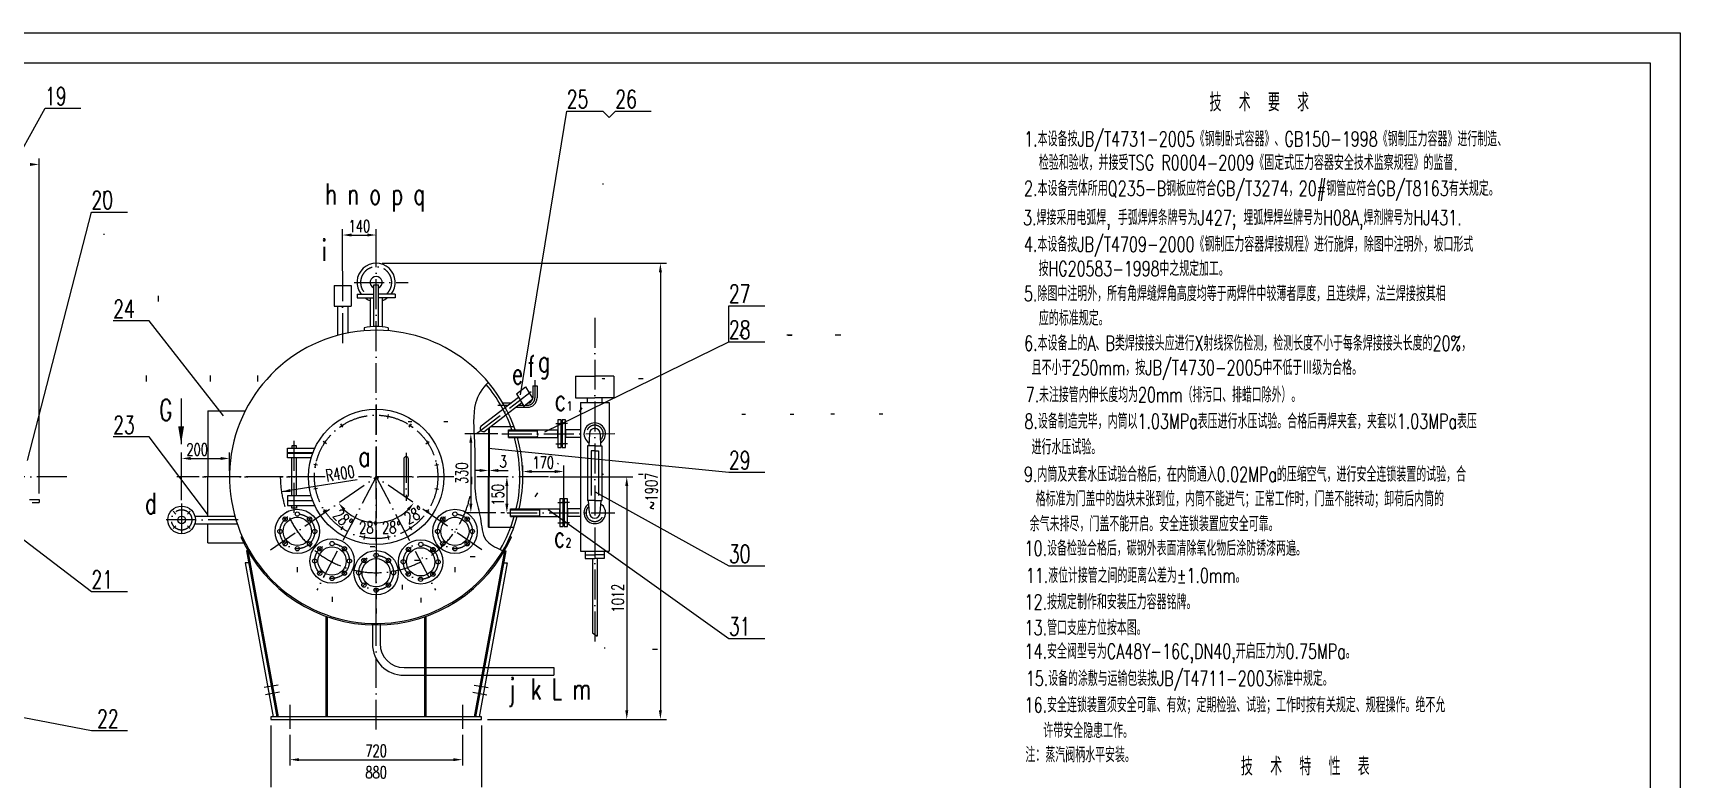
# Model space of a CAD drawing. Extents: x -763 to 9737, y -3901 to 3524.
# Drawn here: x 2862 to 9737, y 410 to 3524 of the extents above; entities that cross this region are included whole.
import ezdxf

# ---------------------------------------------------------------- set-up
doc = ezdxf.new("R2010")
doc.units = 0
doc.header["$LTSCALE"] = 12.5
doc.linetypes.add('DASHDOT-M', pattern=[36, 30, -3, 0, -3])
doc.linetypes.add('DASHDOT-S', pattern=[14, 10, -2, 0, -2])
doc.layers.get('0').update_dxf_attribs({"linetype": 'CONTINUOUS'})
for name, color, linetype in [('CDR_DEFSET', 7, 'CONTINUOUS'), ('CDR_DIM', 7, 'CONTINUOUS'), ('CDR_DWG1', 4, 'CONTINUOUS'), ('CDR_DWG3', 1, 'DASHDOT-M'), ('CDR_TEXT', 7, 'CONTINUOUS')]:
    doc.layers.add(name, color=color, linetype=linetype)
doc.styles.add('HZ', font='ROMANS.shx', dxfattribs={"width": 0.7, "height": 50, "bigfont": 'HZ.shx'})

msp = doc.modelspace()

# ---------------------------------------------------------------- linework, layer by layer
msp.add_line((4215.7, 1658.2), (3899.5, 1607.9))
msp.add_arc((4294.5, 1670.7), 191.1, 225.9336, 314.0664)
msp.add_open_spline([(4762.3, 2065.3), (4735.6, 2037.4), (4693.4, 1972.5), (4706.5, 1824), (4707.1, 1697.4), (4704.3, 1590.2), (4734, 1498.9), (4737.3, 1404.7), (4788.5, 1378.4), (4820.6, 1363.6)], degree=3, knots=[0, 0, 0, 0, 111.777876, 272.389637, 403.376368, 509.249349, 597.983082, 690.336917, 763.118291, 763.118291, 763.118291, 763.118291])
for points in [[(4156.9, 1529.4), (4166.4, 1537.5), (4137.4, 1562)], [(4422.6, 1537.5), (4432.2, 1529.4), (4451.7, 1562)]]:
    msp.add_solid(points)
at = {"layer": 'CDR_DEFSET'}
for p, q in [((5239.5, 2893.3), (5243, 2893.3)), ((3159.5, 2843.5), (3159.5, 2863.5)), ((3384.5, 2426.1), (3384.5, 2402.1)), ((5811.8, 2261.8), (5827.8, 2261.8)), ((5811.8, 2261.8), (5815.3, 2261.8)), ((6024, 2262.3), (6008, 2262.3)), ((6013.8, 2261.8), (6029.8, 2261.8)), ((6031.5, 2261.8), (6015.5, 2261.8)), ((6226, 2262.7), (6210, 2262.7)), ((6233.5, 2261.9), (6217.5, 2261.9)), ((6226, 2262.7), (6222.5, 2262.7)), ((6233.5, 2261.9), (6230, 2261.9)), ((3334, 2093.5), (3334, 2069.5)), ((3601.1, 2093.5), (3601.1, 2069.5)), ((3799.5, 2093.5), (3799.5, 2069.5)), ((5239.5, 2081.5), (5237.2, 2078.3)), ((5239.5, 2081.5), (5249.5, 2081.5)), ((5389.5, 2081.5), (5409.5, 2081.5)), ((5153.6, 1958.6), (5142.1, 1942.2)), ((5820.5, 1931.8), (5836.5, 1931.8)), ((5820.5, 1931.8), (5824, 1931.8)), ((6022.5, 1931.8), (6038.5, 1931.8)), ((6207.8, 1931.8), (6191.8, 1931.8)), ((6409.8, 1931.8), (6393.8, 1931.8)), ((6409.8, 1931.8), (6406.3, 1931.8)), ((4427.6, 1901.9), (4443.6, 1901.9)), ((4427.6, 1901.9), (4431.1, 1901.9)), ((4427.6, 1901.9), (4443.6, 1901.9)), ((4427.6, 1901.9), (4431.1, 1901.9)), ((4577.6, 1901.9), (4593.6, 1901.9)), ((4577.6, 1901.9), (4593.6, 1901.9)), ((5053.8, 1727.3), (5051.5, 1724)), ((5053.8, 1727.3), (5051.5, 1724)), ((5239.5, 1681.5), (5239.5, 1685.5)), ((5389.5, 1681.5), (5409.5, 1681.5)), ((4967.9, 1604.3), (4956.4, 1588)), ((4967.9, 1604.3), (4956.4, 1588)), ((4269, 1379.8), (4289, 1380.3)), ((4623.5, 1443.2), (4623.5, 1439.2)), ((4110.5, 1319.6), (4110.5, 1315.6)), ((4402.4, 1370.7), (4402.4, 1366.7)), ((4454.7, 1323.6), (4474.7, 1323.1)), ((4480.4, 1316.1), (4480.4, 1312.1)), ((4485.4, 1333.2), (4489.4, 1333.3)), ((4687.4, 1337.9), (4707.4, 1338.4)), ((3965.5, 1293.2), (3965.5, 1273.2)), ((4294.5, 1270.7), (4294.5, 1266.7)), ((4294.5, 1270.7), (4294.5, 1266.7)), ((4623.5, 1293.2), (4623.5, 1273.2)), ((4110.5, 1169.6), (4110.5, 1149.6)), ((4402.4, 1220.7), (4402.4, 1200.7)), ((4294.5, 1120.7), (4294.5, 1100.7)), ((4294.5, 1120.7), (4294.5, 1100.7)), ((4480.4, 1166.1), (4480.4, 1146.1)), ((5448.5, 951.8), (5468.4, 951.3))]:
    msp.add_line(p, q, dxfattribs=at)
at = {"layer": 'CDR_DEFSET', "linetype": 'DASHDOT-S'}
for p, q in [((3159.5, 2681.5), (3159.5, 2685)), ((5239.5, 2081.5), (5249.5, 2081.5)), ((5239.5, 2081.5), (5243.5, 2081.5)), ((5239.5, 1681.5), (5243.5, 1681.5)), ((3965.5, 1443.2), (3965.5, 1439.2)), ((4067, 1375.1), (4071, 1375.2)), ((4252.7, 1329.4), (4256.7, 1329.3))]:
    msp.add_line(p, q, dxfattribs=at)
at = {"layer": 'CDR_DEFSET', "linetype": 'CONTINUOUS'}
msp.add_line((5246.5, 957.6), (5250.5, 957.5), dxfattribs=at)
at = {"layer": 'CDR_DIM'}
for p, q in [((2887.4, 1600.8), (2887.4, 2999.8)), ((4154.2, 2531.2), (4154.2, 2705.2)), ((4294.5, 2613.4), (4294.5, 2705.2)), ((4191.7, 2680.2), (4257, 2680.2)), ((4319.5, 2562.5), (5505.9, 2562.5)), ((5480.9, 2525), (5480.9, 696.2)), ((3480.4, 1998), (3480.4, 1807.3)), ((4803, 1850.9), (4664.7, 1850.9)), ((4689.7, 1813.4), (4689.7, 1558.4)), ((3482.6, 1573.6), (3482.6, 1772.6)), ((3520.1, 1747.6), (3645, 1747.6)), ((3682.5, 1695.7), (3682.5, 1772.6)), ((4725.9, 1697.4), (4707.1, 1697.4)), ((4763.4, 1704.2), (4763.4, 1672.4)), ((4763.4, 1697.4), (4766.4, 1697.4)), ((4766.4, 1704.2), (4766.4, 1672.4)), ((4803.9, 1697.4), (4845.3, 1697.4)), ((4845.7, 1670.7), (4815, 1670.7)), ((4906.5, 1695.7), (4906.5, 1718.1)), ((4944, 1693.1), (5040.3, 1693.1)), ((5019.2, 1670.7), (5365.5, 1670.7)), ((5077.8, 1570.3), (5077.8, 1718.1)), ((4840, 1633.2), (4840, 1558.4)), ((5340.5, 1633.2), (5340.5, 696.2)), ((4794.2, 1520.9), (4664.7, 1520.9)), ((4830.5, 1520.9), (4815, 1520.9)), ((3854.5, 633.7), (3854.5, 375.1)), ((4734.5, 633.7), (4734.5, 375.1)), ((4759.5, 658.7), (5365.5, 658.7)), ((4893.6, 658.7), (5505.9, 658.7)), ((3934.5, 593.7), (3934.5, 465.4)), ((4654.5, 593.7), (4654.5, 465.4)), ((3972, 490.4), (4617, 490.4))]:
    msp.add_line(p, q, dxfattribs=at)
msp.add_lwpolyline([(-763, -3901.4), (-763, 3523.6), (9737, 3523.6), (9737, -3901.4)], close=True, dxfattribs=at)
at = {"layer": 'CDR_DIM', "color": 4}
msp.add_lwpolyline([(-450.5, -3776.4), (-450.5, 3398.6), (9612, 3398.6), (9612, -3776.4)], close=True, dxfattribs=at)
at = {"layer": 'CDR_DIM'}
for points in [[(2431.1, 2341.2), (2912.4, 3209.6), (3062.4, 3209.6)], [(4897, 2012.5), (5090, 3197.6), (5240, 3197.6)], [(5240, 3197.6), (5266.5, 3171.1), (5293, 3197.6), (5443, 3197.6)], [(2839.2, 1739.5), (3106, 2776.1), (3256, 2776.1)], [(5767, 2235), (5767, 2385), (5917, 2385)], [(3657.7, 1925.5), (3347, 2321.6), (3197, 2321.6)], [(4999, 1858.1), (5767, 2235), (5917, 2235)], [(3590.3, 1514.7), (3347, 1837.2), (3197, 1837.2)], [(4763.1, 1790.8), (5767, 1689.9), (5917, 1689.9)], [(5208, 1608.9), (5767, 1299.3), (5917, 1299.3)], [(2651.9, 1538.9), (3106, 1191.9), (3256, 1191.9)], [(5012.5, 1534.9), (5767, 996.4), (5917, 996.4)], [(2250.4, 776.7), (3106, 611.5), (3256, 611.5)]]:
    msp.add_lwpolyline(points, dxfattribs=at)
for points in [[(2849.9, 2981), (2849.9, 2968.5), (2887.4, 2974.8)], [(4191.7, 2686.5), (4191.7, 2674), (4154.2, 2680.2)], [(4257, 2686.5), (4257, 2674), (4294.5, 2680.2)], [(5474.7, 2525), (5487.2, 2525), (5480.9, 2562.5)], [(3480.4, 1807.3), (3492.9, 1882.3), (3467.9, 1882.3)], [(4683.5, 1813.4), (4696, 1813.4), (4689.7, 1850.9)], [(3520.1, 1753.9), (3520.1, 1741.4), (3482.6, 1747.6)], [(3645, 1753.9), (3645, 1741.4), (3682.5, 1747.6)], [(4725.9, 1703.7), (4725.9, 1691.2), (4763.4, 1697.4)], [(4803.9, 1703.7), (4803.9, 1691.2), (4766.4, 1697.4)], [(4833.8, 1633.2), (4846.3, 1633.2), (4840, 1670.7)], [(4944, 1699.4), (4944, 1686.9), (4906.5, 1693.1)], [(5040.3, 1699.4), (5040.3, 1686.9), (5077.8, 1693.1)], [(5334.3, 1633.2), (5346.8, 1633.2), (5340.5, 1670.7)], [(4683.5, 1558.4), (4696, 1558.4), (4689.7, 1520.9)], [(4833.8, 1558.4), (4846.3, 1558.4), (4840, 1520.9)], [(5334.3, 696.2), (5346.8, 696.2), (5340.5, 658.7)], [(5474.7, 696.2), (5487.2, 696.2), (5480.9, 658.7)], [(3972, 496.7), (3972, 484.2), (3934.5, 490.4)], [(4617, 496.7), (4617, 484.2), (4654.5, 490.4)]]:
    msp.add_solid(points, dxfattribs=at)
at = {"layer": 'CDR_DWG1'}
for p, q in [((4119.5, 2470.1), (4189.6, 2470.1)), ((4119.5, 2470.1), (4119.5, 2383.2)), ((4189.6, 2470.1), (4189.6, 2383.2)), ((4214.8, 2433.2), (4284.9, 2433.2)), ((4214.8, 2433.2), (4214.8, 2418.2)), ((4214.8, 2418.2), (4284.9, 2418.2)), ((4269.5, 2418.2), (4269.5, 2297.3)), ((4284.9, 2298), (4284.9, 2472.9)), ((4284.9, 2472.9), (4304.1, 2472.9)), ((4304.1, 2298), (4304.1, 2472.9)), ((4374.3, 2433.2), (4304.1, 2433.2)), ((4374.3, 2418.2), (4304.1, 2418.2)), ((4319.5, 2418.2), (4319.5, 2297.3)), ((4374.3, 2433.2), (4374.3, 2418.2)), ((4119.5, 2383.2), (4189.6, 2383.2)), ((4132.5, 2383.2), (4132.5, 2260.9)), ((4176.6, 2383.2), (4176.6, 2271.2)), ((4244.4, 2292.6), (4244.4, 2280.6)), ((4344.6, 2292.6), (4344.6, 2280.6)), ((5127.2, 2090.6), (5127.2, 2000.6)), ((5127.2, 2090.6), (5207, 2090.6)), ((5286.9, 2090.6), (5207, 2090.6)), ((5286.9, 2090.6), (5286.9, 2000.6)), ((4732.2, 1883.3), (4888.7, 2003.3)), ((4880.1, 2017.5), (4917.7, 2047.1)), ((4880.1, 2017.5), (4911.3, 1966.4)), ((4911.3, 1966.4), (4948.4, 1996.8)), ((4917.7, 2047.1), (4948.4, 1996.8)), ((4947.9, 2050.5), (4947.9, 2000.2)), ((4947.9, 2050.5), (4965.9, 2050.5)), ((4965.9, 2050.5), (4965.9, 2000.2)), ((5127.2, 2000.6), (5207, 2000.6)), ((5176.5, 1980.7), (5176.5, 2000.6)), ((5286.9, 2000.6), (5207, 2000.6)), ((5237.5, 1980.7), (5237.5, 2000.6)), ((3592.3, 1946), (3748, 1946)), ((3592.3, 1946), (3592.3, 1670.7)), ((4343.1, 1915), (4346.4, 1931.5)), ((4744.1, 1859.4), (4902.5, 1980.8)), ((4823.1, 1979.2), (4857.3, 1979.2)), ((4833.2, 1961.2), (4833.9, 1961.2)), ((4876.9, 1961.2), (4926.9, 1961.2)), ((4900.4, 1979.2), (4903.4, 1979.2)), ((5147, 1980.7), (5147, 1360.7)), ((5147, 1980.7), (5267, 1980.7)), ((5267, 1980.7), (5267, 1360.7)), ((4144.5, 1880.1), (4158.4, 1889.5)), ((4156.1, 1877.8), (4146.8, 1891.8)), ((4236.1, 1921.6), (4252.5, 1924.9)), ((4336.5, 1924.9), (4353, 1921.6)), ((4430.6, 1889.5), (4444.6, 1880.1)), ((4432.9, 1877.8), (4442.3, 1891.8)), ((4763.4, 1874.2), (4763.4, 1670.7)), ((4766.4, 1876.5), (4766.4, 1670.7)), ((4772.5, 1881.2), (4869.2, 1881.2)), ((4846.8, 1866.9), (5052.8, 1866.9)), ((4846.8, 1834.9), (4846.8, 1866.9)), ((4846.8, 1863.4), (4967.8, 1863.4)), ((5066.8, 1908.4), (5052.8, 1908.4)), ((5052.8, 1908.4), (5052.8, 1793.4)), ((5052.8, 1834.9), (5052.8, 1866.9)), ((5066.8, 1793.4), (5066.8, 1908.4)), ((5068.8, 1883.4), (5066.8, 1883.4)), ((5070.5, 1883.5), (5068.5, 1883.5)), ((5068.5, 1883.5), (5068.5, 1818.5)), ((5068.8, 1818.4), (5068.8, 1883.4)), ((5084.5, 1908.5), (5070.5, 1908.5)), ((5070.5, 1908.5), (5070.5, 1793.5)), ((5084.5, 1793.5), (5084.5, 1908.5)), ((5084.5, 1867), (5084.5, 1835)), ((5147, 1867), (5084.5, 1867)), ((3924.5, 1770.7), (3924.5, 1790.7)), ((3924.5, 1790.7), (4038.8, 1790.7)), ((3962, 1800.7), (3942, 1800.7)), ((3942, 1800.7), (3942, 1790.7)), ((3962, 1790.7), (3962, 1800.7)), ((4087.4, 1809.1), (4073.4, 1818.4)), ((4075.8, 1806.8), (4085.1, 1820.7)), ((4501.6, 1809.1), (4515.6, 1818.4)), ((4504, 1820.7), (4513.3, 1806.8)), ((4846.8, 1838.4), (4967.8, 1838.4)), ((4846.8, 1834.9), (5052.8, 1834.9)), ((5052.8, 1793.4), (5066.8, 1793.4)), ((5066.8, 1818.4), (5068.8, 1818.4)), ((5068.5, 1818.5), (5070.5, 1818.5)), ((5070.5, 1793.5), (5084.5, 1793.5)), ((5147, 1835), (5084.5, 1835)), ((5177.2, 1799.9), (5177.2, 1572.8)), ((5207, 1799.9), (5177.2, 1799.9)), ((5184.5, 1851), (5182.9, 1799.9)), ((5207, 1799.9), (5236.9, 1799.9)), ((5229.5, 1851), (5231.2, 1799.9)), ((5236.9, 1799.9), (5236.9, 1572.8)), ((4030.3, 1770.7), (3924.5, 1770.7)), ((3924.5, 1749.7), (3924.5, 1769.7)), ((3924.5, 1769.7), (4029.9, 1769.7)), ((4023.3, 1749.7), (3924.5, 1749.7)), ((3942, 1591.7), (3942, 1750.7)), ((3962, 1591.7), (3962, 1750.7)), ((4050.2, 1719.3), (4033.7, 1722.6)), ((4040.3, 1712.7), (4043.6, 1729.2)), ((4409.5, 1745.7), (4409.5, 1595.7)), ((4429.5, 1595.7), (4429.5, 1745.7)), ((4538.8, 1719.3), (4555.3, 1722.6)), ((4545.4, 1729.2), (4548.7, 1712.7)), ((5192.2, 1779.9), (5192.2, 1592.8)), ((5207, 1779.9), (5192.2, 1779.9)), ((5207, 1779.9), (5221.9, 1779.9)), ((5221.9, 1779.9), (5221.9, 1592.8)), ((3592.3, 1507.1), (3592.3, 1670.7)), ((4763.4, 1460.2), (4763.4, 1670.7)), ((4766.4, 1460.2), (4766.4, 1670.7)), ((4023.3, 1591.7), (3924.5, 1591.7)), ((3924.5, 1591.7), (3924.5, 1571.7)), ((4050.2, 1622.1), (4033.7, 1618.8)), ((4043.6, 1612.2), (4040.3, 1628.7)), ((4538.8, 1622.1), (4555.3, 1618.8)), ((4548.7, 1628.7), (4545.4, 1612.2)), ((2848.1, 1575.8), (2887.4, 1575.8)), ((2858.3, 1563.8), (2887.4, 1563.8)), ((2887.4, 1575.8), (2887.4, 1563.8)), ((3924.5, 1571.7), (4029.9, 1571.7)), ((4030.3, 1570.7), (3924.5, 1570.7)), ((3924.5, 1570.7), (3924.5, 1550.7)), ((3924.5, 1550.7), (4038.8, 1550.7)), ((3942, 1540.7), (3942, 1550.7)), ((3962, 1540.7), (3942, 1540.7)), ((3962, 1550.7), (3962, 1540.7)), ((4087.4, 1532.3), (4073.4, 1523)), ((4085.1, 1520.7), (4075.8, 1534.6)), ((4501.6, 1532.3), (4515.6, 1523)), ((4513.3, 1534.6), (4504, 1520.7)), ((4855.5, 1536.9), (5061.5, 1536.9)), ((4855.5, 1504.9), (4855.5, 1536.9)), ((4855.5, 1533.4), (4976.5, 1533.4)), ((5075.5, 1578.4), (5061.5, 1578.4)), ((5061.5, 1578.4), (5061.5, 1463.4)), ((5061.5, 1504.9), (5061.5, 1536.9)), ((5075.5, 1463.4), (5075.5, 1578.4)), ((5077.5, 1553.4), (5075.5, 1553.4)), ((5077.5, 1488.4), (5077.5, 1553.4)), ((5079.8, 1553.4), (5077.8, 1553.4)), ((5077.8, 1553.4), (5077.8, 1488.4)), ((5093.8, 1578.4), (5079.8, 1578.4)), ((5079.8, 1578.4), (5079.8, 1463.4)), ((5093.8, 1463.4), (5093.8, 1578.4)), ((5093.8, 1536.9), (5093.8, 1504.9)), ((5147, 1536.9), (5093.8, 1536.9)), ((5207, 1572.8), (5177.2, 1572.8)), ((5184.5, 1520.9), (5180.2, 1572.8)), ((5207, 1572.8), (5236.9, 1572.8)), ((5229.5, 1520.9), (5233.8, 1572.8)), ((3537.8, 1507.1), (3704.8, 1507.1)), ((3537.8, 1507.1), (3616.6, 1507.1)), ((3537.8, 1475.1), (3714.6, 1475.1)), ((3537.8, 1475.1), (3616.6, 1475.1)), ((3592.3, 1395.4), (3592.3, 1475.1)), ((4158.4, 1451.9), (4144.5, 1461.3)), ((4156.1, 1463.6), (4146.8, 1449.6)), ((4444.6, 1461.3), (4430.6, 1451.9)), ((4432.9, 1463.6), (4442.3, 1449.6)), ((4763.4, 1460.2), (4869.2, 1460.2)), ((4855.5, 1508.4), (4976.5, 1508.4)), ((4855.5, 1504.9), (5061.5, 1504.9)), ((5061.5, 1463.4), (5075.5, 1463.4)), ((5075.5, 1488.4), (5077.5, 1488.4)), ((5077.8, 1488.4), (5079.8, 1488.4)), ((5079.8, 1463.4), (5093.8, 1463.4)), ((5147, 1504.9), (5093.8, 1504.9)), ((3592.3, 1395.4), (3748, 1395.4)), ((3735.4, 1421.8), (3729.9, 1419.4)), ((4252.5, 1416.5), (4236.1, 1419.8)), ((4245.9, 1426.4), (4242.6, 1409.9)), ((4353, 1419.8), (4336.5, 1416.5)), ((4343.1, 1426.4), (4346.4, 1409.9)), ((4343.1, 1426.4), (4346.4, 1409.9)), ((4853.6, 1421.8), (4859.1, 1419.4)), ((3762.3, 1312.5), (3747.3, 1312.5)), ((3747.3, 1312.5), (3864.5, 668.7)), ((3759.3, 1361.7), (3753.3, 1361.7)), ((3753.3, 1361.7), (3879.5, 668.7)), ((3759.3, 1361.7), (3885.5, 668.7)), ((4829.7, 1361.7), (4703.5, 668.7)), ((4835.7, 1361.7), (4709.5, 668.7)), ((4841.8, 1312.5), (4724.5, 668.7)), ((4826.8, 1312.5), (4841.8, 1312.5)), ((4829.7, 1361.7), (4835.7, 1361.7)), ((5147, 1360.7), (5267, 1360.7)), ((5167.1, 1360.7), (5167.1, 1330.7)), ((5167.1, 1345.7), (5207, 1345.7)), ((5167.1, 1330.7), (5207, 1330.7)), ((5196.9, 1330.7), (5196.9, 1020.3)), ((5246.9, 1345.7), (5207, 1345.7)), ((5246.9, 1330.7), (5207, 1330.7)), ((5217.2, 1330.7), (5217.2, 1005.5)), ((5246.9, 1360.7), (5246.9, 1330.7)), ((4085.5, 668.7), (4085.5, 1089.1)), ((4091.5, 668.7), (4091.5, 1087)), ((4278.8, 1058.9), (4278.8, 974.6)), ((4310.8, 1058.9), (4310.8, 974.6)), ((4497.5, 668.7), (4497.5, 1087)), ((4503.5, 668.7), (4503.5, 1089.1)), ((5196.9, 1020.3), (5217.2, 1005.5)), ((4410.8, 874.6), (5035.7, 874.6)), ((4410.8, 842.6), (5035.7, 842.6)), ((5035.7, 874.6), (5035.7, 842.6)), ((4734.5, 668.7), (3854.5, 668.7)), ((3854.5, 668.7), (3854.5, 658.7)), ((3854.5, 658.7), (4734.5, 658.7)), ((4734.5, 658.7), (4734.5, 668.7))]:
    msp.add_line(p, q, dxfattribs=at)
for centre, radius in [((4294.5, 1670.7), 282.5), ((3482.6, 1491.1), 57.5), ((3965.5, 1443.2), 92.5), ((3965.5, 1515.7), 9), ((4623.5, 1443.2), 92.5), ((4623.5, 1515.7), 9), ((3482.6, 1491.1), 16), ((3893, 1443.2), 9), ((3914.3, 1494.4), 9), ((3914.3, 1494.4), 9), ((3965.5, 1443.2), 59), ((4016.8, 1494.4), 9), ((4038, 1443.2), 9), ((4551, 1443.2), 9), ((4572.2, 1494.4), 9), ((4623.5, 1443.2), 59), ((4674.8, 1494.4), 9), ((4674.8, 1494.4), 9), ((4696, 1443.2), 9), ((3914.3, 1391.9), 9), ((3914.3, 1391.9), 9), ((3965.5, 1370.7), 9), ((4016.8, 1391.9), 9), ((4016.8, 1391.9), 9), ((4110.5, 1319.6), 92.5), ((4059.2, 1370.9), 9), ((4110.5, 1319.6), 59), ((4110.5, 1392.1), 9), ((4161.8, 1370.9), 9), ((4161.8, 1370.9), 9), ((4480.4, 1316.1), 92.5), ((4429.3, 1367.9), 9), ((4480.4, 1316.1), 59), ((4480.9, 1388.8), 9), ((4531.7, 1367.3), 9), ((4532.1, 1367.2), 9), ((4572.2, 1391.9), 9), ((4572.2, 1391.9), 9), ((4623.5, 1370.7), 9), ((4674.8, 1391.9), 9), ((4674.8, 1391.9), 9), ((4038, 1319.6), 9), ((4183, 1319.6), 9), ((4294.5, 1270.7), 92.5), ((4243.3, 1322), 9), ((4294.5, 1270.7), 59), ((4294.5, 1343.2), 9), ((4345.8, 1322), 9), ((4345.8, 1322), 9), ((4407.7, 1316.6), 9), ((4553, 1315.7), 9), ((4059.2, 1268.4), 9), ((4059.2, 1268.4), 9), ((4110.5, 1247.1), 9), ((4161.8, 1268.4), 9), ((4161.8, 1268.4), 9), ((4222, 1270.7), 9), ((4367, 1270.7), 9), ((4428.7, 1265.1), 9), ((4428.8, 1265.5), 9), ((4479.9, 1243.5), 9), ((4531.4, 1264.4), 9), ((4243.3, 1219.4), 9), ((4243.3, 1219.4), 9), ((4294.5, 1198.2), 9), ((4345.8, 1219.4), 9), ((4345.8, 1219.4), 9)]:
    msp.add_circle(centre, radius, dxfattribs=at)
for centre, radius, start, end in [((4294.5, 2482.5), 80, 321.918, 218.082), ((4294.5, 2482.5), 25, 292.5952, 247.4048), ((4294.5, 2482.5), 80, 233.54162, 251.79004), ((4294.5, 2482.5), 80, 288.20996, 306.45838), ((4294.5, 1670.7), 612, 18.70202, 344.28474), ((4294.5, 2097.7), 201.2, 75.58942, 104.41058), ((4294.5, 1670.7), 600, 19.09039, 40.02783), ((4926.9, 2000.2), 39, 270, 0), ((4926.9, 2000.2), 21, 270, 348.50454), ((4926.9, 2000.2), 21, 353.3558, 0), ((4742, 1873.3), 14, 134.23591, 278.3098), ((5207, 1851), 45, 301.83156, 238.16844), ((5207, 1851), 22.5, 0.01596, 180.01596), ((4294.5, 1670.7), 600, 347.11819, 15.88611), ((4294.5, 1670.7), 612, 347.37499, 15.56663), ((4419.5, 1744.3), 10.1, 8.0693, 171.9307), ((4419.5, 1597.1), 10.1, 188.0693, 351.9307), ((5207, 1520.9), 45, 124.63117, 55.36883), ((5207, 1520.9), 22.5, 180, 360), ((4294.5, 1670.7), 600, 329.66717, 343.96205), ((4294.5, 1670.7), 618, 203.99751, 336.00249), ((4410.8, 974.6), 132, 180, 270), ((4410.8, 974.6), 100, 180, 270)]:
    msp.add_arc(centre, radius, start, end, dxfattribs=at)
msp.add_solid([(3935.5, 1620), (3937.5, 1607.7), (3899.5, 1607.9)], dxfattribs=at)
at = {"layer": 'CDR_DWG3', "linetype": 'DASHDOT-S'}
for p, q in [((4294.5, 1670.7), (4294.5, 2613.1)), ((4154.2, 2529.6), (4154.2, 2221)), ((4202.3, 2482.5), (4427.7, 2482.5)), ((5207, 2335), (5207, 979.7)), ((4956.9, 2074.1), (4956.9, 2000.2)), ((4712.8, 1851.4), (4940.9, 2026.8)), ((4294.5, 1973.2), (4294.5, 1368.2)), ((4801.8, 1970.2), (4845.6, 1970.2)), ((4888.7, 1970.2), (4908.9, 1970.2)), ((4916, 1970.2), (4926.9, 1970.2)), ((5044.8, 1893.4), (5076.8, 1893.4)), ((5092.5, 1893.5), (5060.5, 1893.5)), ((3952, 1520.7), (3952, 1820.7)), ((4819.3, 1850.9), (5291.2, 1851.1)), ((5044.8, 1808.4), (5076.8, 1808.4)), ((5092.5, 1808.5), (5060.5, 1808.5)), ((4419.5, 1770.7), (4419.5, 1570.7)), ((3002.9, 1670.7), (2697.6, 1670.7)), ((4081.3, 1670.7), (3462.2, 1670.7)), ((4072.4, 1670.7), (3486.4, 1670.7)), ((4051.4, 1670.7), (3574.5, 1670.7)), ((3853.4, 1365.6), (4294.5, 1670.7)), ((4063.6, 1670.7), (3992, 1670.7)), ((4294.5, 1670.7), (4046.8, 1198.1)), ((4618.2, 1670.7), (4220.3, 1670.7)), ((4597, 1670.7), (4230, 1670.7)), ((4294.5, 1052.7), (4294.5, 1670.7)), ((4735.7, 1365.6), (4294.5, 1670.7)), ((4294.5, 1670.7), (4542.3, 1198.1)), ((5014.5, 1670.7), (4683.9, 1670.7)), ((3458.5, 1515.2), (3446.6, 1527)), ((3482.6, 1560.1), (3482.6, 1422.1)), ((3506.7, 1515.2), (3518.6, 1527)), ((4841.7, 1520.9), (5291.2, 1520.9)), ((5053.5, 1563.4), (5085.5, 1563.4)), ((5101.8, 1563.4), (5069.8, 1563.4)), ((3717.9, 1491.1), (3413.6, 1491.1)), ((3458.5, 1466.9), (3446.6, 1455.1)), ((3506.7, 1466.9), (3518.6, 1455.1)), ((3921.9, 1486.8), (3906.6, 1502.1)), ((4009.2, 1486.8), (4024.4, 1502.1)), ((4579.9, 1486.8), (4564.6, 1502.1)), ((4667.1, 1486.8), (4682.4, 1502.1)), ((5053.5, 1478.4), (5085.5, 1478.4)), ((5101.8, 1478.4), (5069.8, 1478.4)), ((3921.9, 1399.5), (3906.6, 1384.3)), ((4009.2, 1399.5), (4024.4, 1384.3)), ((4066.9, 1363.3), (4051.6, 1378.6)), ((4154.1, 1363.3), (4169.4, 1378.6)), ((4294.5, 1381.7), (4294.5, 1159.7)), ((4294.5, 1381.7), (4294.5, 1159.7)), ((4294.5, 1381.7), (4294.5, 1159.7)), ((4579.9, 1399.5), (4564.6, 1384.3)), ((4667.1, 1399.5), (4682.4, 1384.3)), ((4250.9, 1314.3), (4235.6, 1329.6)), ((4338.2, 1314.3), (4353.4, 1329.6)), ((4436.8, 1359.7), (4421.5, 1375)), ((4524.1, 1359.7), (4539.3, 1375)), ((4066.9, 1276), (4051.6, 1260.7)), ((4154.1, 1276), (4169.4, 1260.7)), ((4436.8, 1272.4), (4421.5, 1257.2)), ((4524.1, 1272.4), (4539.3, 1257.2)), ((4250.9, 1227.1), (4235.6, 1211.8)), ((4338.2, 1227.1), (4353.4, 1211.8)), ((4294.5, 615.8), (4294.5, 1058.7)), ((3885.7, 802), (3826.7, 791.2)), ((3891.1, 772.5), (3832.1, 761.7)), ((4697.9, 772.5), (4757, 761.7)), ((4703.3, 802), (4762.3, 791.2)), ((3934.5, 718.7), (3934.5, 618.7)), ((4654.5, 718.7), (4654.5, 618.7))]:
    msp.add_line(p, q, dxfattribs=at)
for centre, radius in [((4294.5, 1670.7), 257.5), ((3482.6, 1491.1), 42.5), ((3965.5, 1443.2), 72.5), ((4623.5, 1443.2), 72.5), ((4110.5, 1319.6), 72.5), ((4480.4, 1316.1), 72.5), ((4294.5, 1270.7), 72.5)]:
    msp.add_circle(centre, radius, dxfattribs=at)
for centre, radius, start, end in [((4294.5, 2482.5), 65, 310.66057, 229.33943), ((4926.9, 2000.2), 30, 270, 0), ((5207, 1851), 35.4, 311.23944, 228.76056), ((4294.5, 1670.7), 400, 180, 0), ((5207, 1520.9), 36.3, 132.90808, 47.09192)]:
    msp.add_arc(centre, radius, start, end, dxfattribs=at)
at = {"layer": 'CDR_TEXT'}
for centre, start, end in [((5005.4, 1858.9), 167.9753, 192.0247), ((4930.3, 1842.9), 347.9753, 12.0247), ((5014.1, 1528.9), 167.9753, 192.0247), ((4939, 1512.9), 347.9753, 12.0247)]:
    msp.add_arc(centre, 38.4, start, end, dxfattribs=at)

# ---------------------------------------------------------------- texts
at = {"style": 'HZ', "width": 0.7}
msp.add_text('技  术  特  性  表', height=75, dxfattribs=at).set_placement((7904, 424.7))
at = {"char_height": 50, "attachment_point": 5, "style": 'HZ'}
for s, insert, rotation in [('\\A1;R400', (4144.2, 1684.8), 9.02595), ('\\A1;28°', (4155.6, 1496.3), 315.48009), ('\\A1;28°', (4452.1, 1511.9), 26.79779), ('\\A1;28°', (4262.6, 1459.2), 0.4587), ('\\A1;28°', (4358, 1459.2), 0.4587)]:
    msp.add_mtext(s, dxfattribs=dict(at, insert=insert, rotation=rotation))
at = {"layer": 'CDR_DIM', "style": 'HZ', "width": 0.7}
for s, height, p in [('19', 75, (2912.4, 3222.1)), ('25', 75, (5090, 3210.1)), ('26', 75, (5293, 3210.1)), ('h', 87.5, (4081.6, 2808.1)), ('20', 75, (3106, 2788.6)), (' n o p q', 87.5, (4131.6, 2808.1)), ('i', 87.5, (4066.6, 2572.5)), ('24', 75, (3197, 2334.1)), ('27', 75, (5767, 2397.5)), ('28', 75, (5767, 2247.5)), ('f', 87.5, (4926.9, 2088.3)), (' g', 87.5, (4928.5, 2108.6)), ('e', 87.5, (4860.9, 2058.1)), ('c', 87.5, (5040, 1948.4)), ('G', 87.5, (3388.8, 1905.8)), ('1', 37.5, (5090, 1948.4)), ('23', 75, (3197, 1849.7)), ('a', 87.5, (4220.1, 1713.4)), ('29', 75, (5767, 1702.4)), ('d', 87.5, (3329.1, 1516.7)), ('c', 87.5, (5036.2, 1378)), ('2', 37.5, (5086.2, 1378)), ('30', 75, (5767, 1311.8)), ('21', 75, (3106, 1204.4)), ('31', 75, (5767, 1008.9)), ('j', 87.5, (4847.9, 741.9)), (' k L m', 87.5, (4897.9, 741.9)), ('22', 75, (3129.6, 624))]:
    msp.add_text(s, height=height, dxfattribs=at).set_placement(p)
at = {"layer": 'CDR_DIM', "char_height": 50, "attachment_point": 5, "style": 'HZ'}
for s, insert in [('\\A1;140', (4224.4, 2717.7)), ('\\A1;200', (3547.4, 1785.1)), ('\\A1;3', (4824.6, 1734.9)), ('\\A1;170', (4992.1, 1730.6)), ('\\A1;720', (4294.5, 527.9)), ('\\A1;880', (4294.5, 437.6))]:
    msp.add_mtext(s, dxfattribs=dict(at, insert=insert))
at = {"layer": 'CDR_DIM', "char_height": 50, "attachment_point": 5, "rotation": 90, "style": 'HZ'}
for s, insert in [('\\A1;330', (4652.2, 1685.9)), ('\\A1;~1907', (5443.4, 1610.6)), ('\\A1;150', (4802.5, 1595.8)), ('\\A1;1012', (5303, 1164.7))]:
    msp.add_mtext(s, dxfattribs=dict(at, insert=insert))
at = {"layer": 'CDR_TEXT', "style": 'HZ'}
for s, height, width, p in [('           技  术  要  求', 75, 0.7, (7342.5, 3196.5)), ('1.本设备按JB/T4731-2005《钢制卧式容器》、GB150-1998《钢制压力容器》进行制造、', 62.5, 0.7, (6999.3, 3050)), ('检验和验收，并接受TSG R0004-2009《固定式压力容器安全技术监察规程》的监督.', 62.5, 0.7, (7060.6, 2951.1)), ('2.本设备壳体所用Q235-B钢板应符合GB/T3274，20#钢管应符合GB/T8163有关规定。', 62.5, 0.705, (6998.4, 2843.3)), ('3.焊接采用电弧焊, 手弧焊焊条牌号为J427; 埋弧焊焊丝牌号为H08A,焊剂牌号为HJ431.', 62.5, 0.7, (6994.6, 2721.4)), ('4.本设备按JB/T4709-2000《钢制压力容器焊接规程》进行施焊，除图中注明外，坡口形式', 62.5, 0.7, (6998.5, 2610.4)), ('按HG20583-1998中之规定加工。', 62.5, 0.695, (7059.5, 2508.7)), ('5.除图中注明外，所有角焊缝焊角高度均等于两焊件中较薄者厚度，且连续焊，法兰焊接按其相', 62.5, 0.7, (6998.4, 2404.3)), ('应的标准规定。', 62.5, 0.7, (7060.9, 2302)), ('6.本设备上的A、B类焊接接头应进行X射线探伤检测，检测长度不小于每条焊接接头长度的20%，', 62.5, 0.7, (6999.3, 2197.5)), (' 且不小于250mm，按JB/T4730-2005中不低于Ⅲ级为合格。', 62.5, 0.7, (7000.4, 2095.6)), ('7.未注接管内伸长度均为20mm（排污口、排蜡口除外）。', 62.5, 0.695, (7005.9, 1982)), ('8.设备制造完毕，内筒以1.03MPa表压进行水压试验。合格后再焊夹套，夹套以1.03MPa表压', 62.5, 0.7, (7000.4, 1871.7)), (' 进行水压试验。', 62.5, 0.7, (7000.4, 1764.1)), ('9.内筒及夹套水压试验合格后，在内筒通入0.02MPa的压缩空气，进行安全连锁装置的试验，合', 62.5, 0.7, (6998.4, 1650.1)), ('格标准为门盖中的齿块未张到位，内筒不能进气；正常工作时，门盖不能转动；卸荷后内筒的', 62.5, 0.7, (7047.5, 1547.8)), (' 余气未排尽，门盖不能开启。安全连锁装置应安全可靠。', 62.5, 0.7, (6992.4, 1443.3)), ('10.设备检验合格后，碳钢外表面清除氧化物后涂防锈漆两遍。', 62.5, 0.7, (7001.2, 1341.4)), ('11.液位计接管之间的距离公差为±1.0mm。', 62.5, 0.695, (7006.7, 1227.9)), ('12.按规定制作和安装压力容器铭牌。', 62.5, 0.7, (7001.2, 1117.5)), ('13.管口支座方位按本图。', 62.5, 0.7, (7001.2, 1010)), ('14.安全阀型号为CA48Y-16C,DN40,开启压力为0.75MPa。', 62.5, 0.7, (7001.2, 911.7)), ('15.设备的涂敷与运输包装按JB/T4711-2003标准中规定。', 62.5, 0.695, (7006.7, 798.2)), ('16.安全连锁装置须安全可靠、有效；定期检验、试验；工作时按有关规定、规程操作。绝不允', 62.5, 0.7, (7001.2, 687.8)), (' 许带安全隐患工作。', 62.5, 0.7, (7049.5, 580.3)), ('注：蒸汽阀柄水平安装。', 62.5, 0.7, (7004.5, 479.4))]:
    msp.add_text(s, height=height, dxfattribs=dict(at, width=width)).set_placement(p)

doc.saveas('drawing.dxf')
